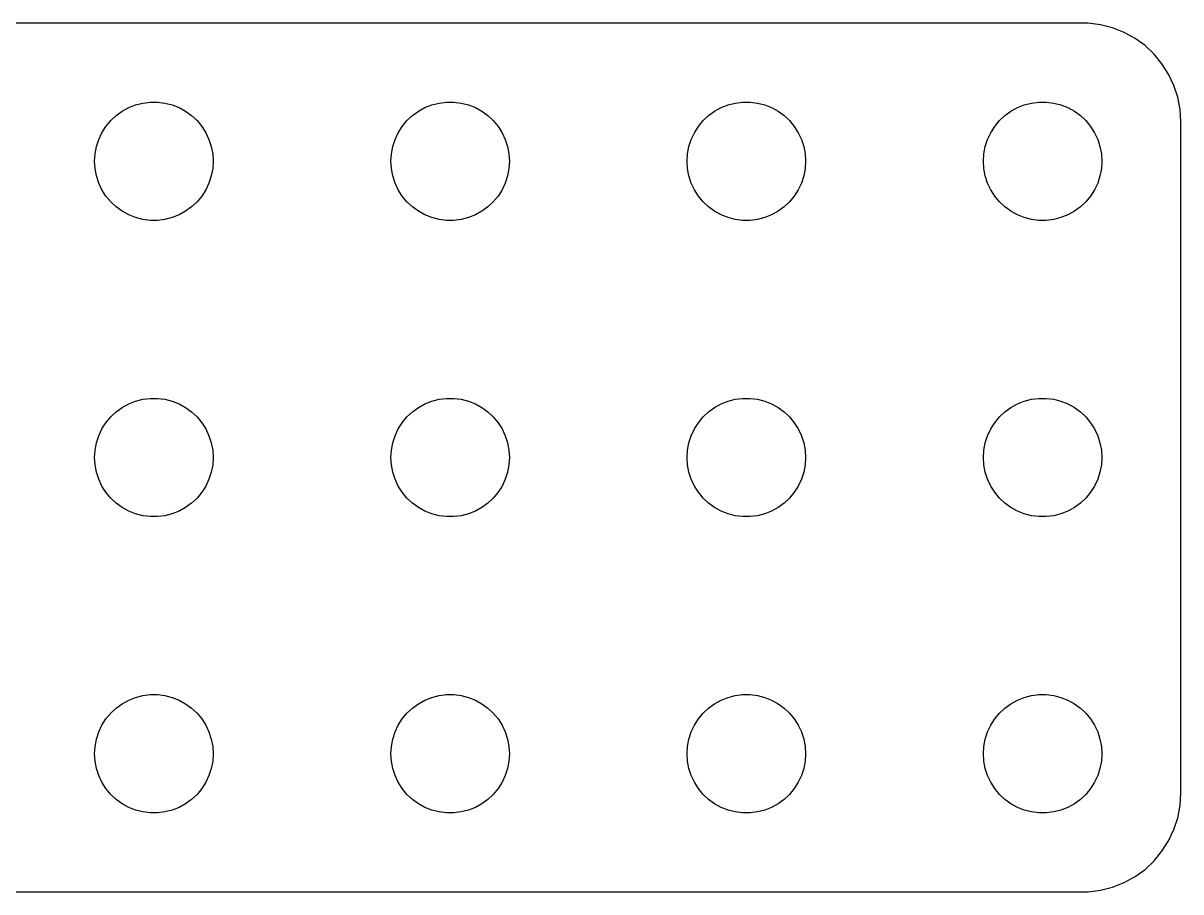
# Model space of a CAD drawing. Header units: metres. Extents: x -112 to 112, y -22 to 22.
# Drawn here: x 53.4 to 112, y -22 to 22 of the extents above; entities that cross this region are included whole.
import ezdxf

# ---------------------------------------------------------------- set-up
doc = ezdxf.new("R2010")
doc.units = ezdxf.units.M

msp = doc.modelspace()

# ---------------------------------------------------------------- linework, layer by layer
for p, q in [((107.314, 21.9901), (-107.314, 21.9901)), ((107.937, 21.9114), (107.314, 21.9901)), ((108.545, 21.7553), (107.937, 21.9114)), ((109.129, 21.5241), (108.545, 21.7553)), ((109.679, 21.2216), (109.129, 21.5241)), ((110.187, 20.8526), (109.679, 21.2216)), ((110.645, 20.4227), (110.187, 20.8526)), ((111.045, 19.9389), (110.645, 20.4227)), ((111.382, 19.4088), (111.045, 19.9389)), ((111.649, 18.8406), (111.382, 19.4088)), ((111.843, 18.2434), (111.649, 18.8406)), ((111.961, 17.6267), (111.843, 18.2434)), ((58.3925, 17.533), (58.7227, 17.7145)), ((58.7227, 17.7145), (59.0729, 17.8532)), ((59.0729, 17.8532), (59.4379, 17.9469)), ((59.4379, 17.9469), (59.8116, 17.9941)), ((59.8116, 17.9941), (60.1884, 17.9941)), ((60.1884, 17.9941), (60.5621, 17.9469)), ((60.5621, 17.9469), (60.927, 17.8532)), ((60.927, 17.8532), (61.2773, 17.7145)), ((61.2773, 17.7145), (61.6075, 17.533)), ((73.3925, 17.533), (73.7227, 17.7145)), ((73.7227, 17.7145), (74.073, 17.8532)), ((74.073, 17.8532), (74.4379, 17.9469)), ((74.4379, 17.9469), (74.8116, 17.9941)), ((74.8116, 17.9941), (75.1884, 17.9941)), ((75.1884, 17.9941), (75.5621, 17.9469)), ((75.5621, 17.9469), (75.927, 17.8532)), ((75.927, 17.8532), (76.2773, 17.7145)), ((76.2773, 17.7145), (76.6075, 17.533)), ((88.3925, 17.533), (88.7227, 17.7145)), ((88.7227, 17.7145), (89.073, 17.8532)), ((89.073, 17.8532), (89.4379, 17.9469)), ((89.4379, 17.9469), (89.8116, 17.9941)), ((89.8116, 17.9941), (90.1884, 17.9941)), ((90.1884, 17.9941), (90.5621, 17.9469)), ((90.5621, 17.9469), (90.927, 17.8532)), ((90.927, 17.8532), (91.2773, 17.7145)), ((91.2773, 17.7145), (91.6075, 17.533)), ((103.393, 17.533), (103.723, 17.7145)), ((103.723, 17.7145), (104.073, 17.8532)), ((104.073, 17.8532), (104.438, 17.9469)), ((104.438, 17.9469), (104.812, 17.9941)), ((104.812, 17.9941), (105.188, 17.9941)), ((105.188, 17.9941), (105.562, 17.9469)), ((105.562, 17.9469), (105.927, 17.8532)), ((105.927, 17.8532), (106.277, 17.7145)), ((106.277, 17.7145), (106.607, 17.533)), ((112, 17), (111.961, 17.6267)), ((57.5729, 16.7634), (57.8131, 17.0536)), ((57.8131, 17.0536), (58.0877, 17.3115)), ((58.0877, 17.3115), (58.3925, 17.533)), ((61.6075, 17.533), (61.9123, 17.3115)), ((61.9123, 17.3115), (62.1869, 17.0536)), ((62.1869, 17.0536), (62.427, 16.7634)), ((72.573, 16.7634), (72.8131, 17.0536)), ((72.8131, 17.0536), (73.0877, 17.3115)), ((73.0877, 17.3115), (73.3925, 17.533)), ((76.6075, 17.533), (76.9123, 17.3115)), ((76.9123, 17.3115), (77.1869, 17.0536)), ((77.1869, 17.0536), (77.427, 16.7634)), ((87.573, 16.7634), (87.8131, 17.0536)), ((87.8131, 17.0536), (88.0877, 17.3115)), ((88.0877, 17.3115), (88.3925, 17.533)), ((91.6075, 17.533), (91.9123, 17.3115)), ((91.9123, 17.3115), (92.1869, 17.0536)), ((92.1869, 17.0536), (92.427, 16.7634)), ((102.573, 16.7634), (102.813, 17.0536)), ((102.813, 17.0536), (103.088, 17.3115)), ((103.088, 17.3115), (103.393, 17.533)), ((106.607, 17.533), (106.912, 17.3115)), ((106.912, 17.3115), (107.187, 17.0536)), ((107.187, 17.0536), (107.427, 16.7634)), ((112, -17), (112, 17)), ((57.2107, 16.1044), (57.3711, 16.4453)), ((57.3711, 16.4453), (57.5729, 16.7634)), ((62.427, 16.7634), (62.6289, 16.4453)), ((62.6289, 16.4453), (62.7893, 16.1044)), ((72.2107, 16.1044), (72.3711, 16.4453)), ((72.3711, 16.4453), (72.573, 16.7634)), ((77.427, 16.7634), (77.6289, 16.4453)), ((77.6289, 16.4453), (77.7893, 16.1044)), ((87.2107, 16.1044), (87.3711, 16.4453)), ((87.3711, 16.4453), (87.573, 16.7634)), ((92.427, 16.7634), (92.6289, 16.4453)), ((92.6289, 16.4453), (92.7893, 16.1044)), ((102.211, 16.1044), (102.371, 16.4453)), ((102.371, 16.4453), (102.573, 16.7634)), ((107.427, 16.7634), (107.629, 16.4453)), ((107.629, 16.4453), (107.789, 16.1044)), ((57.0942, 15.7461), (57.2107, 16.1044)), ((62.7893, 16.1044), (62.9057, 15.7461)), ((72.0943, 15.7461), (72.2107, 16.1044)), ((77.7893, 16.1044), (77.9057, 15.7461)), ((87.0943, 15.7461), (87.2107, 16.1044)), ((92.7893, 16.1044), (92.9057, 15.7461)), ((102.094, 15.7461), (102.211, 16.1044)), ((107.789, 16.1044), (107.906, 15.7461)), ((57, 15), (57.0237, 15.376)), ((57.0237, 15.376), (57.0942, 15.7461)), ((62.9057, 15.7461), (62.9763, 15.376)), ((62.9763, 15.376), (63, 15)), ((72, 15), (72.0237, 15.376)), ((72.0237, 15.376), (72.0943, 15.7461)), ((77.9057, 15.7461), (77.9763, 15.376)), ((77.9763, 15.376), (78, 15)), ((87, 15), (87.0237, 15.376)), ((87.0237, 15.376), (87.0943, 15.7461)), ((92.9057, 15.7461), (92.9763, 15.376)), ((92.9763, 15.376), (93, 15)), ((102, 15), (102.024, 15.376)), ((102.024, 15.376), (102.094, 15.7461)), ((107.906, 15.7461), (107.976, 15.376)), ((107.976, 15.376), (108, 15)), ((57.0237, 14.624), (57, 15)), ((63, 15), (62.9763, 14.624)), ((72.0237, 14.624), (72, 15)), ((78, 15), (77.9763, 14.624)), ((87.0237, 14.624), (87, 15)), ((93, 15), (92.9763, 14.624)), ((102.024, 14.624), (102, 15)), ((108, 15), (107.976, 14.624)), ((57.0942, 14.2539), (57.0237, 14.624)), ((57.2107, 13.8956), (57.0942, 14.2539)), ((62.9057, 14.2539), (62.7893, 13.8956)), ((62.9763, 14.624), (62.9057, 14.2539)), ((72.0943, 14.2539), (72.0237, 14.624)), ((72.2107, 13.8956), (72.0943, 14.2539)), ((77.9057, 14.2539), (77.7893, 13.8956)), ((77.9763, 14.624), (77.9057, 14.2539)), ((87.0943, 14.2539), (87.0237, 14.624)), ((87.2107, 13.8956), (87.0943, 14.2539)), ((92.9057, 14.2539), (92.7893, 13.8956)), ((92.9763, 14.624), (92.9057, 14.2539)), ((102.094, 14.2539), (102.024, 14.624)), ((102.211, 13.8956), (102.094, 14.2539)), ((107.906, 14.2539), (107.789, 13.8956)), ((107.976, 14.624), (107.906, 14.2539)), ((57.3711, 13.5547), (57.2107, 13.8956)), ((57.5729, 13.2366), (57.3711, 13.5547)), ((62.6289, 13.5547), (62.427, 13.2366)), ((62.7893, 13.8956), (62.6289, 13.5547)), ((72.3711, 13.5547), (72.2107, 13.8956)), ((72.573, 13.2366), (72.3711, 13.5547)), ((77.6289, 13.5547), (77.427, 13.2366)), ((77.7893, 13.8956), (77.6289, 13.5547)), ((87.3711, 13.5547), (87.2107, 13.8956)), ((87.573, 13.2366), (87.3711, 13.5547)), ((92.6289, 13.5547), (92.427, 13.2366)), ((92.7893, 13.8956), (92.6289, 13.5547)), ((102.371, 13.5547), (102.211, 13.8956)), ((102.573, 13.2366), (102.371, 13.5547)), ((107.629, 13.5547), (107.427, 13.2366)), ((107.789, 13.8956), (107.629, 13.5547)), ((57.8131, 12.9464), (57.5729, 13.2366)), ((58.0877, 12.6884), (57.8131, 12.9464)), ((62.1869, 12.9464), (61.9123, 12.6884)), ((62.427, 13.2366), (62.1869, 12.9464)), ((72.8131, 12.9464), (72.573, 13.2366)), ((73.0877, 12.6884), (72.8131, 12.9464)), ((77.1869, 12.9464), (76.9123, 12.6884)), ((77.427, 13.2366), (77.1869, 12.9464)), ((87.8131, 12.9464), (87.573, 13.2366)), ((88.0877, 12.6884), (87.8131, 12.9464)), ((92.1869, 12.9464), (91.9123, 12.6884)), ((92.427, 13.2366), (92.1869, 12.9464)), ((102.813, 12.9464), (102.573, 13.2366)), ((103.088, 12.6884), (102.813, 12.9464)), ((107.187, 12.9464), (106.912, 12.6884)), ((107.427, 13.2366), (107.187, 12.9464)), ((58.3925, 12.467), (58.0877, 12.6884)), ((58.7227, 12.2855), (58.3925, 12.467)), ((61.6075, 12.467), (61.2773, 12.2855)), ((61.9123, 12.6884), (61.6075, 12.467)), ((73.3925, 12.467), (73.0877, 12.6884)), ((73.7227, 12.2855), (73.3925, 12.467)), ((76.6075, 12.467), (76.2773, 12.2855)), ((76.9123, 12.6884), (76.6075, 12.467)), ((88.3925, 12.467), (88.0877, 12.6884)), ((88.7227, 12.2855), (88.3925, 12.467)), ((91.6075, 12.467), (91.2773, 12.2855)), ((91.9123, 12.6884), (91.6075, 12.467)), ((103.393, 12.467), (103.088, 12.6884)), ((103.723, 12.2855), (103.393, 12.467)), ((106.607, 12.467), (106.277, 12.2855)), ((106.912, 12.6884), (106.607, 12.467)), ((59.0729, 12.1468), (58.7227, 12.2855)), ((59.4379, 12.0531), (59.0729, 12.1468)), ((59.8116, 12.0059), (59.4379, 12.0531)), ((60.1884, 12.0059), (59.8116, 12.0059)), ((60.5621, 12.0531), (60.1884, 12.0059)), ((60.927, 12.1468), (60.5621, 12.0531)), ((61.2773, 12.2855), (60.927, 12.1468)), ((74.073, 12.1468), (73.7227, 12.2855)), ((74.4379, 12.0531), (74.073, 12.1468)), ((74.8116, 12.0059), (74.4379, 12.0531)), ((75.1884, 12.0059), (74.8116, 12.0059)), ((75.5621, 12.0531), (75.1884, 12.0059)), ((75.927, 12.1468), (75.5621, 12.0531)), ((76.2773, 12.2855), (75.927, 12.1468)), ((89.073, 12.1468), (88.7227, 12.2855)), ((89.4379, 12.0531), (89.073, 12.1468)), ((89.8116, 12.0059), (89.4379, 12.0531)), ((90.1884, 12.0059), (89.8116, 12.0059)), ((90.5621, 12.0531), (90.1884, 12.0059)), ((90.927, 12.1468), (90.5621, 12.0531)), ((91.2773, 12.2855), (90.927, 12.1468)), ((104.073, 12.1468), (103.723, 12.2855)), ((104.438, 12.0531), (104.073, 12.1468)), ((104.812, 12.0059), (104.438, 12.0531)), ((105.188, 12.0059), (104.812, 12.0059)), ((105.562, 12.0531), (105.188, 12.0059)), ((105.927, 12.1468), (105.562, 12.0531)), ((106.277, 12.2855), (105.927, 12.1468)), ((59.0729, 2.85316), (59.4379, 2.94685)), ((59.4379, 2.94685), (59.8116, 2.99408)), ((59.8116, 2.99408), (60.1884, 2.99408)), ((60.1884, 2.99408), (60.5621, 2.94685)), ((60.5621, 2.94685), (60.927, 2.85316)), ((74.073, 2.85316), (74.4379, 2.94685)), ((74.4379, 2.94685), (74.8116, 2.99408)), ((74.8116, 2.99408), (75.1884, 2.99408)), ((75.1884, 2.99408), (75.5621, 2.94685)), ((75.5621, 2.94685), (75.927, 2.85316)), ((89.073, 2.85316), (89.4379, 2.94685)), ((89.4379, 2.94685), (89.8116, 2.99408)), ((89.8116, 2.99408), (90.1884, 2.99408)), ((90.1884, 2.99408), (90.5621, 2.94685)), ((90.5621, 2.94685), (90.927, 2.85316)), ((104.073, 2.85316), (104.438, 2.94685)), ((104.438, 2.94685), (104.812, 2.99408)), ((104.812, 2.99408), (105.188, 2.99408)), ((105.188, 2.99408), (105.562, 2.94685)), ((105.562, 2.94685), (105.927, 2.85316)), ((58.0877, 2.31154), (58.3925, 2.53297)), ((58.3925, 2.53297), (58.7227, 2.71448)), ((58.7227, 2.71448), (59.0729, 2.85316)), ((60.927, 2.85316), (61.2773, 2.71448)), ((61.2773, 2.71448), (61.6075, 2.53297)), ((61.6075, 2.53297), (61.9123, 2.31154)), ((73.0877, 2.31154), (73.3925, 2.53297)), ((73.3925, 2.53297), (73.7227, 2.71448)), ((73.7227, 2.71448), (74.073, 2.85316)), ((75.927, 2.85316), (76.2773, 2.71448)), ((76.2773, 2.71448), (76.6075, 2.53297)), ((76.6075, 2.53297), (76.9123, 2.31154)), ((88.0877, 2.31154), (88.3925, 2.53297)), ((88.3925, 2.53297), (88.7227, 2.71448)), ((88.7227, 2.71448), (89.073, 2.85316)), ((90.927, 2.85316), (91.2773, 2.71448)), ((91.2773, 2.71448), (91.6075, 2.53297)), ((91.6075, 2.53297), (91.9123, 2.31154)), ((103.088, 2.31154), (103.393, 2.53297)), ((103.393, 2.53297), (103.723, 2.71448)), ((103.723, 2.71448), (104.073, 2.85316)), ((105.927, 2.85316), (106.277, 2.71448)), ((106.277, 2.71448), (106.607, 2.53297)), ((106.607, 2.53297), (106.912, 2.31154)), ((57.3711, 1.44525), (57.5729, 1.76335)), ((57.5729, 1.76335), (57.8131, 2.05363)), ((57.8131, 2.05363), (58.0877, 2.31154)), ((61.9123, 2.31154), (62.1869, 2.05363)), ((62.1869, 2.05363), (62.427, 1.76335)), ((62.427, 1.76335), (62.6289, 1.44525)), ((72.3711, 1.44525), (72.573, 1.76335)), ((72.573, 1.76335), (72.8131, 2.05363)), ((72.8131, 2.05363), (73.0877, 2.31154)), ((76.9123, 2.31154), (77.1869, 2.05363)), ((77.1869, 2.05363), (77.427, 1.76335)), ((77.427, 1.76335), (77.6289, 1.44525)), ((87.3711, 1.44525), (87.573, 1.76335)), ((87.573, 1.76335), (87.8131, 2.05363)), ((87.8131, 2.05363), (88.0877, 2.31154)), ((91.9123, 2.31154), (92.1869, 2.05363)), ((92.1869, 2.05363), (92.427, 1.76335)), ((92.427, 1.76335), (92.6289, 1.44525)), ((102.371, 1.44525), (102.573, 1.76335)), ((102.573, 1.76335), (102.813, 2.05363)), ((102.813, 2.05363), (103.088, 2.31154)), ((106.912, 2.31154), (107.187, 2.05363)), ((107.187, 2.05363), (107.427, 1.76335)), ((107.427, 1.76335), (107.629, 1.44525)), ((57.2107, 1.10437), (57.3711, 1.44525)), ((62.6289, 1.44525), (62.7893, 1.10437)), ((72.2107, 1.10437), (72.3711, 1.44525)), ((77.6289, 1.44525), (77.7893, 1.10437)), ((87.2107, 1.10437), (87.3711, 1.44525)), ((92.6289, 1.44525), (92.7893, 1.10437)), ((102.211, 1.10437), (102.371, 1.44525)), ((107.629, 1.44525), (107.789, 1.10437)), ((57.0237, 0.375992), (57.0942, 0.746063)), ((57.0942, 0.746063), (57.2107, 1.10437)), ((62.7893, 1.10437), (62.9057, 0.746063)), ((62.9057, 0.746063), (62.9763, 0.375992)), ((72.0237, 0.375992), (72.0943, 0.746063)), ((72.0943, 0.746063), (72.2107, 1.10437)), ((77.7893, 1.10437), (77.9057, 0.746063)), ((77.9057, 0.746063), (77.9763, 0.375992)), ((87.0237, 0.375992), (87.0943, 0.746063)), ((87.0943, 0.746063), (87.2107, 1.10437)), ((92.7893, 1.10437), (92.9057, 0.746063)), ((92.9057, 0.746063), (92.9763, 0.375992)), ((102.024, 0.375992), (102.094, 0.746063)), ((102.094, 0.746063), (102.211, 1.10437)), ((107.789, 1.10437), (107.906, 0.746063)), ((107.906, 0.746063), (107.976, 0.375992)), ((57, 0), (57.0237, 0.375992)), ((57.0237, -0.375992), (57, 0)), ((62.9763, 0.375992), (63, 0)), ((63, 0), (62.9763, -0.375992)), ((72, 0), (72.0237, 0.375992)), ((72.0237, -0.375992), (72, 0)), ((77.9763, 0.375992), (78, 0)), ((78, 0), (77.9763, -0.375992)), ((87, 0), (87.0237, 0.375992)), ((87.0237, -0.375992), (87, 0)), ((92.9763, 0.375992), (93, 0)), ((93, 0), (92.9763, -0.375992)), ((102, 0), (102.024, 0.375992)), ((102.024, -0.375992), (102, 0)), ((107.976, 0.375992), (108, 0)), ((108, 0), (107.976, -0.375992)), ((57.0942, -0.746063), (57.0237, -0.375992)), ((62.9763, -0.375992), (62.9057, -0.746063)), ((72.0943, -0.746063), (72.0237, -0.375992)), ((77.9763, -0.375992), (77.9057, -0.746063)), ((87.0943, -0.746063), (87.0237, -0.375992)), ((92.9763, -0.375992), (92.9057, -0.746063)), ((102.094, -0.746063), (102.024, -0.375992)), ((107.976, -0.375992), (107.906, -0.746063)), ((57.2107, -1.10437), (57.0942, -0.746063)), ((57.3711, -1.44525), (57.2107, -1.10437)), ((62.7893, -1.10437), (62.6289, -1.44525)), ((62.9057, -0.746063), (62.7893, -1.10437)), ((72.2107, -1.10437), (72.0943, -0.746063)), ((72.3711, -1.44525), (72.2107, -1.10437)), ((77.7893, -1.10437), (77.6289, -1.44525)), ((77.9057, -0.746063), (77.7893, -1.10437)), ((87.2107, -1.10437), (87.0943, -0.746063)), ((87.3711, -1.44525), (87.2107, -1.10437)), ((92.7893, -1.10437), (92.6289, -1.44525)), ((92.9057, -0.746063), (92.7893, -1.10437)), ((102.211, -1.10437), (102.094, -0.746063)), ((102.371, -1.44525), (102.211, -1.10437)), ((107.789, -1.10437), (107.629, -1.44525)), ((107.906, -0.746063), (107.789, -1.10437)), ((57.5729, -1.76335), (57.3711, -1.44525)), ((62.6289, -1.44525), (62.427, -1.76335)), ((72.573, -1.76335), (72.3711, -1.44525)), ((77.6289, -1.44525), (77.427, -1.76335)), ((87.573, -1.76335), (87.3711, -1.44525)), ((92.6289, -1.44525), (92.427, -1.76335)), ((102.573, -1.76335), (102.371, -1.44525)), ((107.629, -1.44525), (107.427, -1.76335)), ((57.8131, -2.05363), (57.5729, -1.76335)), ((58.0877, -2.31154), (57.8131, -2.05363)), ((58.3925, -2.53297), (58.0877, -2.31154)), ((61.9123, -2.31154), (61.6075, -2.53297)), ((62.1869, -2.05363), (61.9123, -2.31154)), ((62.427, -1.76335), (62.1869, -2.05363)), ((72.8131, -2.05363), (72.573, -1.76335)), ((73.0877, -2.31154), (72.8131, -2.05363)), ((73.3925, -2.53297), (73.0877, -2.31154)), ((76.9123, -2.31154), (76.6075, -2.53297)), ((77.1869, -2.05363), (76.9123, -2.31154)), ((77.427, -1.76335), (77.1869, -2.05363)), ((87.8131, -2.05363), (87.573, -1.76335)), ((88.0877, -2.31154), (87.8131, -2.05363)), ((88.3925, -2.53297), (88.0877, -2.31154)), ((91.9123, -2.31154), (91.6075, -2.53297)), ((92.1869, -2.05363), (91.9123, -2.31154)), ((92.427, -1.76335), (92.1869, -2.05363)), ((102.813, -2.05363), (102.573, -1.76335)), ((103.088, -2.31154), (102.813, -2.05363)), ((103.393, -2.53297), (103.088, -2.31154)), ((106.912, -2.31154), (106.607, -2.53297)), ((107.187, -2.05363), (106.912, -2.31154)), ((107.427, -1.76335), (107.187, -2.05363)), ((58.7227, -2.71448), (58.3925, -2.53297)), ((59.0729, -2.85316), (58.7227, -2.71448)), ((59.4379, -2.94685), (59.0729, -2.85316)), ((60.927, -2.85316), (60.5621, -2.94685)), ((61.2773, -2.71448), (60.927, -2.85316)), ((61.6075, -2.53297), (61.2773, -2.71448)), ((73.7227, -2.71448), (73.3925, -2.53297)), ((74.073, -2.85316), (73.7227, -2.71448)), ((74.4379, -2.94685), (74.073, -2.85316)), ((75.927, -2.85316), (75.5621, -2.94685)), ((76.2773, -2.71448), (75.927, -2.85316)), ((76.6075, -2.53297), (76.2773, -2.71448)), ((88.7227, -2.71448), (88.3925, -2.53297)), ((89.073, -2.85316), (88.7227, -2.71448)), ((89.4379, -2.94685), (89.073, -2.85316)), ((90.927, -2.85316), (90.5621, -2.94685)), ((91.2773, -2.71448), (90.927, -2.85316)), ((91.6075, -2.53297), (91.2773, -2.71448)), ((103.723, -2.71448), (103.393, -2.53297)), ((104.073, -2.85316), (103.723, -2.71448)), ((104.438, -2.94685), (104.073, -2.85316)), ((105.927, -2.85316), (105.562, -2.94685)), ((106.277, -2.71448), (105.927, -2.85316)), ((106.607, -2.53297), (106.277, -2.71448)), ((59.8116, -2.99408), (59.4379, -2.94685)), ((60.1884, -2.99408), (59.8116, -2.99408)), ((60.5621, -2.94685), (60.1884, -2.99408)), ((74.8116, -2.99408), (74.4379, -2.94685)), ((75.1884, -2.99408), (74.8116, -2.99408)), ((75.5621, -2.94685), (75.1884, -2.99408)), ((89.8116, -2.99408), (89.4379, -2.94685)), ((90.1884, -2.99408), (89.8116, -2.99408)), ((90.5621, -2.94685), (90.1884, -2.99408)), ((104.812, -2.99408), (104.438, -2.94685)), ((105.188, -2.99408), (104.812, -2.99408)), ((105.562, -2.94685), (105.188, -2.99408)), ((58.3925, -12.467), (58.7227, -12.2855)), ((58.7227, -12.2855), (59.0729, -12.1468)), ((59.0729, -12.1468), (59.4379, -12.0531)), ((59.4379, -12.0531), (59.8116, -12.0059)), ((59.8116, -12.0059), (60.1884, -12.0059)), ((60.1884, -12.0059), (60.5621, -12.0531)), ((60.5621, -12.0531), (60.927, -12.1468)), ((60.927, -12.1468), (61.2773, -12.2855)), ((61.2773, -12.2855), (61.6075, -12.467)), ((73.3925, -12.467), (73.7227, -12.2855)), ((73.7227, -12.2855), (74.073, -12.1468)), ((74.073, -12.1468), (74.4379, -12.0531)), ((74.4379, -12.0531), (74.8116, -12.0059)), ((74.8116, -12.0059), (75.1884, -12.0059)), ((75.1884, -12.0059), (75.5621, -12.0531)), ((75.5621, -12.0531), (75.927, -12.1468)), ((75.927, -12.1468), (76.2773, -12.2855)), ((76.2773, -12.2855), (76.6075, -12.467)), ((88.3925, -12.467), (88.7227, -12.2855)), ((88.7227, -12.2855), (89.073, -12.1468)), ((89.073, -12.1468), (89.4379, -12.0531)), ((89.4379, -12.0531), (89.8116, -12.0059)), ((89.8116, -12.0059), (90.1884, -12.0059)), ((90.1884, -12.0059), (90.5621, -12.0531)), ((90.5621, -12.0531), (90.927, -12.1468)), ((90.927, -12.1468), (91.2773, -12.2855)), ((91.2773, -12.2855), (91.6075, -12.467)), ((103.393, -12.467), (103.723, -12.2855)), ((103.723, -12.2855), (104.073, -12.1468)), ((104.073, -12.1468), (104.438, -12.0531)), ((104.438, -12.0531), (104.812, -12.0059)), ((104.812, -12.0059), (105.188, -12.0059)), ((105.188, -12.0059), (105.562, -12.0531)), ((105.562, -12.0531), (105.927, -12.1468)), ((105.927, -12.1468), (106.277, -12.2855)), ((106.277, -12.2855), (106.607, -12.467)), ((57.8131, -12.9464), (58.0877, -12.6884)), ((58.0877, -12.6884), (58.3925, -12.467)), ((61.6075, -12.467), (61.9123, -12.6884)), ((61.9123, -12.6884), (62.1869, -12.9464)), ((72.8131, -12.9464), (73.0877, -12.6884)), ((73.0877, -12.6884), (73.3925, -12.467)), ((76.6075, -12.467), (76.9123, -12.6884)), ((76.9123, -12.6884), (77.1869, -12.9464)), ((87.8131, -12.9464), (88.0877, -12.6884)), ((88.0877, -12.6884), (88.3925, -12.467)), ((91.6075, -12.467), (91.9123, -12.6884)), ((91.9123, -12.6884), (92.1869, -12.9464)), ((102.813, -12.9464), (103.088, -12.6884)), ((103.088, -12.6884), (103.393, -12.467)), ((106.607, -12.467), (106.912, -12.6884)), ((106.912, -12.6884), (107.187, -12.9464)), ((57.3711, -13.5547), (57.5729, -13.2366)), ((57.5729, -13.2366), (57.8131, -12.9464)), ((62.1869, -12.9464), (62.427, -13.2366)), ((62.427, -13.2366), (62.6289, -13.5547)), ((72.3711, -13.5547), (72.573, -13.2366)), ((72.573, -13.2366), (72.8131, -12.9464)), ((77.1869, -12.9464), (77.427, -13.2366)), ((77.427, -13.2366), (77.6289, -13.5547)), ((87.3711, -13.5547), (87.573, -13.2366)), ((87.573, -13.2366), (87.8131, -12.9464)), ((92.1869, -12.9464), (92.427, -13.2366)), ((92.427, -13.2366), (92.6289, -13.5547)), ((102.371, -13.5547), (102.573, -13.2366)), ((102.573, -13.2366), (102.813, -12.9464)), ((107.187, -12.9464), (107.427, -13.2366)), ((107.427, -13.2366), (107.629, -13.5547)), ((57.0942, -14.2539), (57.2107, -13.8956)), ((57.2107, -13.8956), (57.3711, -13.5547)), ((62.6289, -13.5547), (62.7893, -13.8956)), ((62.7893, -13.8956), (62.9057, -14.2539)), ((72.0943, -14.2539), (72.2107, -13.8956)), ((72.2107, -13.8956), (72.3711, -13.5547)), ((77.6289, -13.5547), (77.7893, -13.8956)), ((77.7893, -13.8956), (77.9057, -14.2539)), ((87.0943, -14.2539), (87.2107, -13.8956)), ((87.2107, -13.8956), (87.3711, -13.5547)), ((92.6289, -13.5547), (92.7893, -13.8956)), ((92.7893, -13.8956), (92.9057, -14.2539)), ((102.094, -14.2539), (102.211, -13.8956)), ((102.211, -13.8956), (102.371, -13.5547)), ((107.629, -13.5547), (107.789, -13.8956)), ((107.789, -13.8956), (107.906, -14.2539)), ((57, -15), (57.0237, -14.624)), ((57.0237, -14.624), (57.0942, -14.2539)), ((62.9057, -14.2539), (62.9763, -14.624)), ((62.9763, -14.624), (63, -15)), ((72, -15), (72.0237, -14.624)), ((72.0237, -14.624), (72.0943, -14.2539)), ((77.9057, -14.2539), (77.9763, -14.624)), ((77.9763, -14.624), (78, -15)), ((87, -15), (87.0237, -14.624)), ((87.0237, -14.624), (87.0943, -14.2539)), ((92.9057, -14.2539), (92.9763, -14.624)), ((92.9763, -14.624), (93, -15)), ((102, -15), (102.024, -14.624)), ((102.024, -14.624), (102.094, -14.2539)), ((107.906, -14.2539), (107.976, -14.624)), ((107.976, -14.624), (108, -15)), ((57.0237, -15.376), (57, -15)), ((63, -15), (62.9763, -15.376)), ((72.0237, -15.376), (72, -15)), ((78, -15), (77.9763, -15.376)), ((87.0237, -15.376), (87, -15)), ((93, -15), (92.9763, -15.376)), ((102.024, -15.376), (102, -15)), ((108, -15), (107.976, -15.376)), ((57.0942, -15.7461), (57.0237, -15.376)), ((57.2107, -16.1044), (57.0942, -15.7461)), ((62.9057, -15.7461), (62.7893, -16.1044)), ((62.9763, -15.376), (62.9057, -15.7461)), ((72.0943, -15.7461), (72.0237, -15.376)), ((72.2107, -16.1044), (72.0943, -15.7461)), ((77.9057, -15.7461), (77.7893, -16.1044)), ((77.9763, -15.376), (77.9057, -15.7461)), ((87.0943, -15.7461), (87.0237, -15.376)), ((87.2107, -16.1044), (87.0943, -15.7461)), ((92.9057, -15.7461), (92.7893, -16.1044)), ((92.9763, -15.376), (92.9057, -15.7461)), ((102.094, -15.7461), (102.024, -15.376)), ((102.211, -16.1044), (102.094, -15.7461)), ((107.906, -15.7461), (107.789, -16.1044)), ((107.976, -15.376), (107.906, -15.7461)), ((57.3711, -16.4453), (57.2107, -16.1044)), ((62.7893, -16.1044), (62.6289, -16.4453)), ((72.3711, -16.4453), (72.2107, -16.1044)), ((77.7893, -16.1044), (77.6289, -16.4453)), ((87.3711, -16.4453), (87.2107, -16.1044)), ((92.7893, -16.1044), (92.6289, -16.4453)), ((102.371, -16.4453), (102.211, -16.1044)), ((107.789, -16.1044), (107.629, -16.4453)), ((57.5729, -16.7634), (57.3711, -16.4453)), ((57.8131, -17.0536), (57.5729, -16.7634)), ((62.427, -16.7634), (62.1869, -17.0536)), ((62.6289, -16.4453), (62.427, -16.7634)), ((72.573, -16.7634), (72.3711, -16.4453)), ((72.8131, -17.0536), (72.573, -16.7634)), ((77.427, -16.7634), (77.1869, -17.0536)), ((77.6289, -16.4453), (77.427, -16.7634)), ((87.573, -16.7634), (87.3711, -16.4453)), ((87.8131, -17.0536), (87.573, -16.7634)), ((92.427, -16.7634), (92.1869, -17.0536)), ((92.6289, -16.4453), (92.427, -16.7634)), ((102.573, -16.7634), (102.371, -16.4453)), ((102.813, -17.0536), (102.573, -16.7634)), ((107.427, -16.7634), (107.187, -17.0536)), ((107.629, -16.4453), (107.427, -16.7634)), ((58.0877, -17.3115), (57.8131, -17.0536)), ((58.3925, -17.533), (58.0877, -17.3115)), ((58.7227, -17.7145), (58.3925, -17.533)), ((61.6075, -17.533), (61.2773, -17.7145)), ((61.9123, -17.3115), (61.6075, -17.533)), ((62.1869, -17.0536), (61.9123, -17.3115)), ((73.0877, -17.3115), (72.8131, -17.0536)), ((73.3925, -17.533), (73.0877, -17.3115)), ((73.7227, -17.7145), (73.3925, -17.533)), ((76.6075, -17.533), (76.2773, -17.7145)), ((76.9123, -17.3115), (76.6075, -17.533)), ((77.1869, -17.0536), (76.9123, -17.3115)), ((88.0877, -17.3115), (87.8131, -17.0536)), ((88.3925, -17.533), (88.0877, -17.3115)), ((88.7227, -17.7145), (88.3925, -17.533)), ((91.6075, -17.533), (91.2773, -17.7145)), ((91.9123, -17.3115), (91.6075, -17.533)), ((92.1869, -17.0536), (91.9123, -17.3115)), ((103.088, -17.3115), (102.813, -17.0536)), ((103.393, -17.533), (103.088, -17.3115)), ((103.723, -17.7145), (103.393, -17.533)), ((106.607, -17.533), (106.277, -17.7145)), ((106.912, -17.3115), (106.607, -17.533)), ((107.187, -17.0536), (106.912, -17.3115)), ((111.961, -17.6267), (112, -17)), ((59.0729, -17.8532), (58.7227, -17.7145)), ((59.4379, -17.9469), (59.0729, -17.8532)), ((59.8116, -17.9941), (59.4379, -17.9469)), ((60.1884, -17.9941), (59.8116, -17.9941)), ((60.5621, -17.9469), (60.1884, -17.9941)), ((60.927, -17.8532), (60.5621, -17.9469)), ((61.2773, -17.7145), (60.927, -17.8532)), ((74.073, -17.8532), (73.7227, -17.7145)), ((74.4379, -17.9469), (74.073, -17.8532)), ((74.8116, -17.9941), (74.4379, -17.9469)), ((75.1884, -17.9941), (74.8116, -17.9941)), ((75.5621, -17.9469), (75.1884, -17.9941)), ((75.927, -17.8532), (75.5621, -17.9469)), ((76.2773, -17.7145), (75.927, -17.8532)), ((89.073, -17.8532), (88.7227, -17.7145)), ((89.4379, -17.9469), (89.073, -17.8532)), ((89.8116, -17.9941), (89.4379, -17.9469)), ((90.1884, -17.9941), (89.8116, -17.9941)), ((90.5621, -17.9469), (90.1884, -17.9941)), ((90.927, -17.8532), (90.5621, -17.9469)), ((91.2773, -17.7145), (90.927, -17.8532)), ((104.073, -17.8532), (103.723, -17.7145)), ((104.438, -17.9469), (104.073, -17.8532)), ((104.812, -17.9941), (104.438, -17.9469)), ((105.188, -17.9941), (104.812, -17.9941)), ((105.562, -17.9469), (105.188, -17.9941)), ((105.927, -17.8532), (105.562, -17.9469)), ((106.277, -17.7145), (105.927, -17.8532)), ((111.843, -18.2434), (111.961, -17.6267)), ((111.649, -18.8406), (111.843, -18.2434)), ((111.382, -19.4088), (111.649, -18.8406)), ((111.045, -19.9389), (111.382, -19.4088)), ((110.187, -20.8526), (110.645, -20.4227)), ((110.645, -20.4227), (111.045, -19.9389)), ((109.679, -21.2216), (110.187, -20.8526)), ((108.545, -21.7553), (109.129, -21.5241)), ((109.129, -21.5241), (109.679, -21.2216)), ((-107.314, -21.9901), (107.314, -21.9901)), ((107.314, -21.9901), (107.937, -21.9114)), ((107.937, -21.9114), (108.545, -21.7553))]:
    msp.add_line(p, q)

doc.saveas('drawing.dxf')
